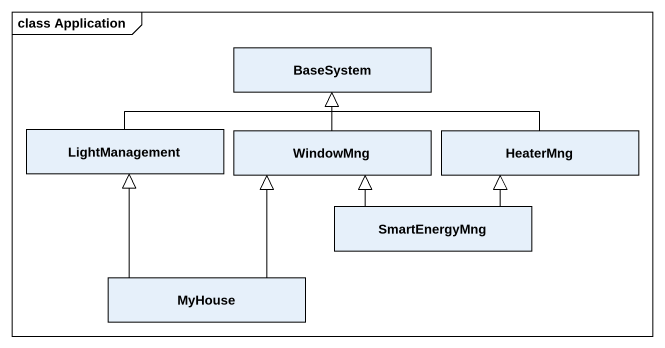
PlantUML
@startuml
mainframe class Application
hide circle
hide empty members
class BaseSystem
class LightManagement
class WindowMng
class HeaterMng
class SmartEnergyMng
class MyHouse
LightManagement -right-|> BaseSystem
WindowMng -up-|> BaseSystem
HeaterMng -left-|> BaseSystem
SmartEnergyMng -up-|> WindowMng
SmartEnergyMng -up-|> HeaterMng
MyHouse -up-|> LightManagement
MyHouse -up-|> WindowMng
@enduml
